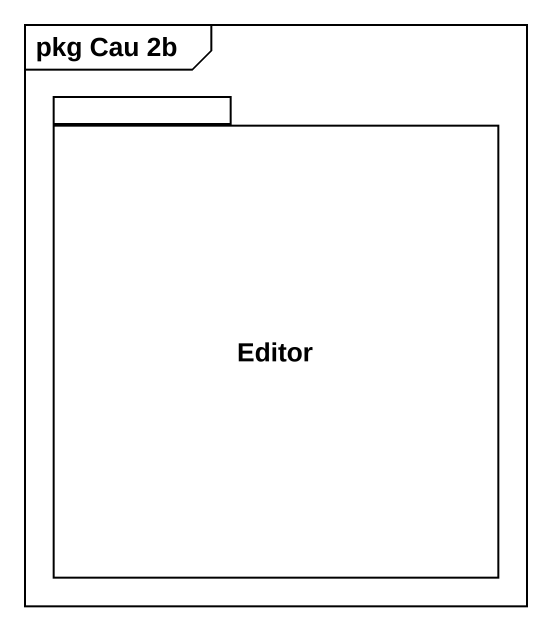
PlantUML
@startuml
mainframe pkg Cau 2b
package Editor {
}
@enduml
